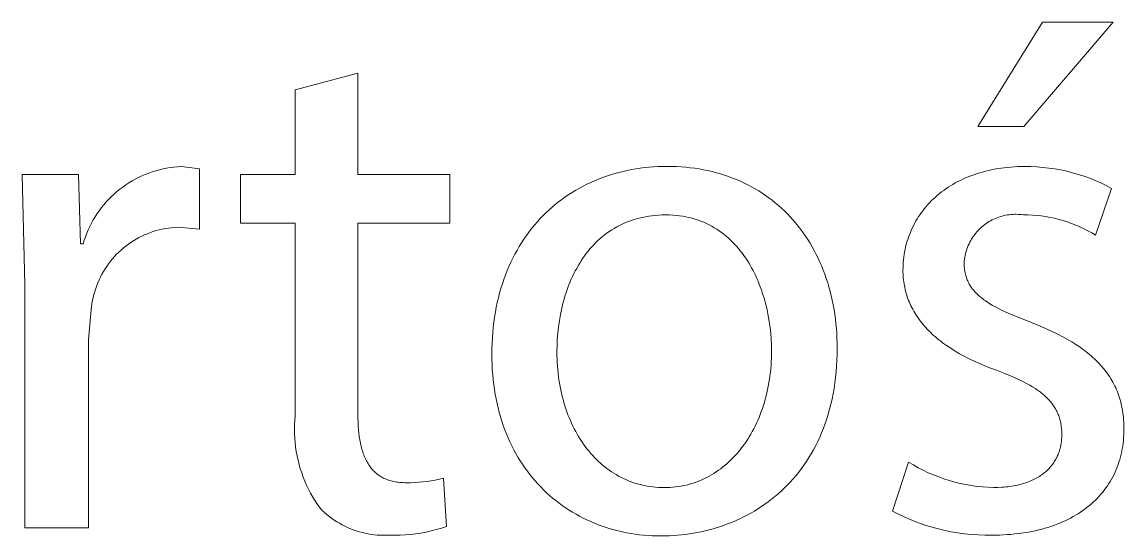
# Model space of a CAD drawing. Header units: millimetres. Extents: x -665 to 1920, y -373 to 1434.
# Drawn here: x 1254.3 to 1293.37, y -329.91 to -311.68 of the extents above; entities that cross this region are included whole.
import ezdxf

# ---------------------------------------------------------------- set-up
doc = ezdxf.new("R2010")
doc.units = ezdxf.units.MM
doc.header["$MEASUREMENT"] = 0
doc.layers.add('Domyślny', color=7, linetype='Continuous', true_color=0x000000)

msp = doc.modelspace()

# ---------------------------------------------------------------- linework, layer by layer
at = {"layer": 'Domyślny', "color": 18, "lineweight": 15, "true_color": 0x000000}
for p, q in [((1288.189, -315.387), (1290.479, -311.684)), ((1292.985, -311.684), (1289.825, -315.387)), ((1290.479, -311.684), (1292.985, -311.684)), ((1263.99, -314.086), (1266.211, -313.492)), ((1266.211, -313.492), (1266.211, -317.092)), ((1263.99, -317.092), (1263.99, -314.086)), ((1289.825, -315.387), (1288.189, -315.387)), ((1259.429, -316.865), (1259.558, -316.844)), ((1259.558, -316.844), (1259.689, -316.827)), ((1259.689, -316.827), (1259.819, -316.815)), ((1259.819, -316.815), (1259.951, -316.807)), ((1259.951, -316.807), (1260.596, -316.885)), ((1276.222, -316.867), (1276.378, -316.847)), ((1276.378, -316.847), (1276.535, -316.831)), ((1276.535, -316.831), (1276.694, -316.818)), ((1276.694, -316.818), (1276.853, -316.809)), ((1276.853, -316.809), (1277.014, -316.804)), ((1277.014, -316.804), (1277.176, -316.802)), ((1277.176, -316.802), (1277.343, -316.804)), ((1277.343, -316.804), (1277.51, -316.81)), ((1277.51, -316.81), (1277.674, -316.819)), ((1277.674, -316.819), (1277.836, -316.833)), ((1277.836, -316.833), (1277.997, -316.85)), ((1277.997, -316.85), (1278.156, -316.87)), ((1289.014, -316.865), (1289.13, -316.85)), ((1289.13, -316.85), (1289.247, -316.837)), ((1289.247, -316.837), (1289.367, -316.827)), ((1289.367, -316.827), (1289.487, -316.818)), ((1289.487, -316.818), (1289.61, -316.812)), ((1289.61, -316.812), (1289.734, -316.809)), ((1289.734, -316.809), (1289.859, -316.807)), ((1289.859, -316.807), (1290.073, -316.81)), ((1290.073, -316.81), (1290.286, -316.82)), ((1290.286, -316.82), (1290.499, -316.837)), ((1290.499, -316.837), (1290.711, -316.861)), ((1290.711, -316.861), (1290.923, -316.892)), ((1254.405, -321.001), (1254.302, -317.092)), ((1254.302, -317.092), (1256.3, -317.092)), ((1256.3, -317.092), (1256.377, -319.546)), ((1258.317, -317.254), (1258.434, -317.194)), ((1258.434, -317.194), (1258.553, -317.138)), ((1258.553, -317.138), (1258.673, -317.086)), ((1258.673, -317.086), (1258.796, -317.039)), ((1258.796, -317.039), (1258.92, -316.995)), ((1258.92, -316.995), (1259.045, -316.956)), ((1259.045, -316.956), (1259.172, -316.921)), ((1259.172, -316.921), (1259.3, -316.891)), ((1259.3, -316.891), (1259.429, -316.865)), ((1260.596, -316.885), (1260.596, -319.029)), ((1262.052, -318.822), (1262.052, -317.092)), ((1262.052, -317.092), (1263.99, -317.092)), ((1266.211, -317.092), (1269.475, -317.092)), ((1269.475, -317.092), (1269.475, -318.822)), ((1274.605, -317.31), (1274.744, -317.253)), ((1274.744, -317.253), (1274.884, -317.199)), ((1274.884, -317.199), (1275.027, -317.148)), ((1275.027, -317.148), (1275.171, -317.101)), ((1275.171, -317.101), (1275.316, -317.057)), ((1275.316, -317.057), (1275.464, -317.017)), ((1275.464, -317.017), (1275.612, -316.98)), ((1275.612, -316.98), (1275.763, -316.946)), ((1275.763, -316.946), (1275.915, -316.916)), ((1275.915, -316.916), (1276.068, -316.89)), ((1276.068, -316.89), (1276.222, -316.867)), ((1278.156, -316.87), (1278.313, -316.894)), ((1278.313, -316.894), (1278.468, -316.922)), ((1278.468, -316.922), (1278.621, -316.954)), ((1278.621, -316.954), (1278.772, -316.989)), ((1278.772, -316.989), (1278.921, -317.027)), ((1278.921, -317.027), (1279.068, -317.069)), ((1279.068, -317.069), (1279.213, -317.115)), ((1279.213, -317.115), (1279.356, -317.163)), ((1279.356, -317.163), (1279.497, -317.216)), ((1279.497, -317.216), (1279.636, -317.271)), ((1287.662, -317.254), (1287.756, -317.213)), ((1287.756, -317.213), (1287.851, -317.173)), ((1287.851, -317.173), (1287.948, -317.135)), ((1287.948, -317.135), (1288.047, -317.099)), ((1288.047, -317.099), (1288.147, -317.064)), ((1288.147, -317.064), (1288.25, -317.032)), ((1288.25, -317.032), (1288.354, -317.002)), ((1288.354, -317.002), (1288.459, -316.974)), ((1288.459, -316.974), (1288.567, -316.948)), ((1288.567, -316.948), (1288.676, -316.924)), ((1288.676, -316.924), (1288.787, -316.902)), ((1288.787, -316.902), (1288.9, -316.883)), ((1288.9, -316.883), (1289.014, -316.865)), ((1290.923, -316.892), (1291.133, -316.93)), ((1291.133, -316.93), (1291.342, -316.975)), ((1291.342, -316.975), (1291.549, -317.027)), ((1291.549, -317.027), (1291.754, -317.086)), ((1291.754, -317.086), (1291.957, -317.152)), ((1291.957, -317.152), (1292.158, -317.225)), ((1292.158, -317.225), (1292.356, -317.305)), ((1257.666, -317.697), (1257.768, -317.614)), ((1257.768, -317.614), (1257.873, -317.534)), ((1257.873, -317.534), (1257.98, -317.459)), ((1257.98, -317.459), (1258.09, -317.387)), ((1258.09, -317.387), (1258.202, -317.319)), ((1258.202, -317.319), (1258.317, -317.254)), ((1273.939, -317.646), (1274.069, -317.572)), ((1274.069, -317.572), (1274.2, -317.502)), ((1274.2, -317.502), (1274.333, -317.434)), ((1274.333, -317.434), (1274.468, -317.371)), ((1274.468, -317.371), (1274.605, -317.31)), ((1279.636, -317.271), (1279.772, -317.33)), ((1279.772, -317.33), (1279.907, -317.392)), ((1279.907, -317.392), (1280.039, -317.458)), ((1280.039, -317.458), (1280.168, -317.526)), ((1280.168, -317.526), (1280.296, -317.598)), ((1280.296, -317.598), (1280.421, -317.673)), ((1286.982, -317.652), (1287.06, -317.596)), ((1287.06, -317.596), (1287.141, -317.542)), ((1287.141, -317.542), (1287.223, -317.49)), ((1287.223, -317.49), (1287.307, -317.44)), ((1287.307, -317.44), (1287.393, -317.391)), ((1287.393, -317.391), (1287.481, -317.343)), ((1287.481, -317.343), (1287.571, -317.298)), ((1287.571, -317.298), (1287.662, -317.254)), ((1292.356, -317.305), (1292.552, -317.391)), ((1292.933, -317.582), (1292.365, -319.244)), ((1292.552, -317.391), (1292.744, -317.483)), ((1292.744, -317.483), (1292.933, -317.582)), ((1257.29, -318.063), (1257.379, -317.967)), ((1257.379, -317.967), (1257.472, -317.873)), ((1257.472, -317.873), (1257.568, -317.783)), ((1257.568, -317.783), (1257.666, -317.697)), ((1273.325, -318.063), (1273.444, -317.973)), ((1273.444, -317.973), (1273.564, -317.886)), ((1273.564, -317.886), (1273.687, -317.803)), ((1273.687, -317.803), (1273.812, -317.723)), ((1273.812, -317.723), (1273.939, -317.646)), ((1280.421, -317.673), (1280.544, -317.751)), ((1280.544, -317.751), (1280.664, -317.833)), ((1280.664, -317.833), (1280.782, -317.917)), ((1280.782, -317.917), (1280.898, -318.004)), ((1280.898, -318.004), (1281.011, -318.095)), ((1286.487, -318.084), (1286.552, -318.018)), ((1286.552, -318.018), (1286.618, -317.954)), ((1286.618, -317.954), (1286.687, -317.89)), ((1286.687, -317.89), (1286.758, -317.828)), ((1286.758, -317.828), (1286.831, -317.768)), ((1286.831, -317.768), (1286.905, -317.709)), ((1286.905, -317.709), (1286.982, -317.652)), ((1256.968, -318.478), (1257.043, -318.37)), ((1257.043, -318.37), (1257.122, -318.265)), ((1257.122, -318.265), (1257.204, -318.162)), ((1257.204, -318.162), (1257.29, -318.063)), ((1272.875, -318.453), (1272.984, -318.351)), ((1272.984, -318.351), (1273.096, -318.252)), ((1273.096, -318.252), (1273.209, -318.156)), ((1273.209, -318.156), (1273.325, -318.063)), ((1281.011, -318.095), (1281.122, -318.188)), ((1281.122, -318.188), (1281.23, -318.284)), ((1281.23, -318.284), (1281.336, -318.383)), ((1281.336, -318.383), (1281.439, -318.485)), ((1286.194, -318.435), (1286.248, -318.363)), ((1286.248, -318.363), (1286.305, -318.291)), ((1286.305, -318.291), (1286.364, -318.221)), ((1286.364, -318.221), (1286.424, -318.152)), ((1286.424, -318.152), (1286.487, -318.084)), ((1256.766, -318.816), (1256.829, -318.701)), ((1256.829, -318.701), (1256.896, -318.588)), ((1256.896, -318.588), (1256.968, -318.478)), ((1272.465, -318.894), (1272.564, -318.779)), ((1272.564, -318.779), (1272.665, -318.667)), ((1272.665, -318.667), (1272.769, -318.559)), ((1272.769, -318.559), (1272.875, -318.453)), ((1275.671, -318.81), (1275.575, -318.853)), ((1275.77, -318.769), (1275.671, -318.81)), ((1275.871, -318.731), (1275.77, -318.769)), ((1275.974, -318.696), (1275.871, -318.731)), ((1276.079, -318.664), (1275.974, -318.696)), ((1276.187, -318.636), (1276.079, -318.664)), ((1276.296, -318.61), (1276.187, -318.636)), ((1276.408, -318.588), (1276.296, -318.61)), ((1276.522, -318.569), (1276.408, -318.588)), ((1276.638, -318.553), (1276.522, -318.569)), ((1276.756, -318.54), (1276.638, -318.553)), ((1276.876, -318.532), (1276.756, -318.54)), ((1276.999, -318.526), (1276.876, -318.532)), ((1277.124, -318.524), (1276.999, -318.526)), ((1277.249, -318.526), (1277.124, -318.524)), ((1277.372, -318.532), (1277.249, -318.526)), ((1277.492, -318.542), (1277.372, -318.532)), ((1277.61, -318.555), (1277.492, -318.542)), ((1277.726, -318.572), (1277.61, -318.555)), ((1277.839, -318.593), (1277.726, -318.572)), ((1277.95, -318.617), (1277.839, -318.593)), ((1278.059, -318.644), (1277.95, -318.617)), ((1278.165, -318.675), (1278.059, -318.644)), ((1278.27, -318.709), (1278.165, -318.675)), ((1278.372, -318.746), (1278.27, -318.709)), ((1278.471, -318.786), (1278.372, -318.746)), ((1278.569, -318.83), (1278.471, -318.786)), ((1281.439, -318.485), (1281.539, -318.59)), ((1281.539, -318.59), (1281.637, -318.698)), ((1281.637, -318.698), (1281.732, -318.808)), ((1281.732, -318.808), (1281.824, -318.921)), ((1285.952, -318.817), (1285.996, -318.739)), ((1285.996, -318.739), (1286.043, -318.661)), ((1286.043, -318.661), (1286.091, -318.585)), ((1286.091, -318.585), (1286.141, -318.509)), ((1286.141, -318.509), (1286.194, -318.435)), ((1288.538, -318.796), (1288.485, -318.831)), ((1288.591, -318.762), (1288.538, -318.796)), ((1288.646, -318.731), (1288.591, -318.762)), ((1288.702, -318.701), (1288.646, -318.731)), ((1288.759, -318.673), (1288.702, -318.701)), ((1288.816, -318.647), (1288.759, -318.673)), ((1288.875, -318.624), (1288.816, -318.647)), ((1288.934, -318.602), (1288.875, -318.624)), ((1288.995, -318.582), (1288.934, -318.602)), ((1289.055, -318.565), (1288.995, -318.582)), ((1289.117, -318.549), (1289.055, -318.565)), ((1289.178, -318.536), (1289.117, -318.549)), ((1289.241, -318.524), (1289.178, -318.536)), ((1289.303, -318.515), (1289.241, -318.524)), ((1289.366, -318.508), (1289.303, -318.515)), ((1289.429, -318.504), (1289.366, -318.508)), ((1289.492, -318.501), (1289.429, -318.504)), ((1289.556, -318.501), (1289.492, -318.501)), ((1289.619, -318.503), (1289.556, -318.501)), ((1289.682, -318.506), (1289.619, -318.503)), ((1289.745, -318.513), (1289.682, -318.506)), ((1289.808, -318.521), (1289.745, -318.513)), ((1289.966, -318.523), (1289.808, -318.521)), ((1290.124, -318.53), (1289.966, -318.523)), ((1290.282, -318.542), (1290.124, -318.53)), ((1290.44, -318.559), (1290.282, -318.542)), ((1290.596, -318.582), (1290.44, -318.559)), ((1290.752, -318.61), (1290.596, -318.582)), ((1290.907, -318.643), (1290.752, -318.61)), ((1291.061, -318.681), (1290.907, -318.643)), ((1291.213, -318.724), (1291.061, -318.681)), ((1291.364, -318.772), (1291.213, -318.724)), ((1291.514, -318.825), (1291.364, -318.772)), ((1256.553, -319.296), (1256.6, -319.173)), ((1256.6, -319.173), (1256.651, -319.052)), ((1256.651, -319.052), (1256.706, -318.933)), ((1256.706, -318.933), (1256.766, -318.816)), ((1258.748, -319.19), (1258.646, -319.233)), ((1258.851, -319.15), (1258.748, -319.19)), ((1258.955, -319.114), (1258.851, -319.15)), ((1259.061, -319.082), (1258.955, -319.114)), ((1259.167, -319.053), (1259.061, -319.082)), ((1259.275, -319.028), (1259.167, -319.053)), ((1259.383, -319.007), (1259.275, -319.028)), ((1259.492, -318.99), (1259.383, -319.007)), ((1259.601, -318.976), (1259.492, -318.99)), ((1259.711, -318.966), (1259.601, -318.976)), ((1259.821, -318.96), (1259.711, -318.966)), ((1260.596, -319.029), (1259.821, -318.96)), ((1263.99, -318.822), (1262.052, -318.822)), ((1263.99, -325.659), (1263.99, -318.822)), ((1269.475, -318.822), (1266.211, -318.822)), ((1266.211, -318.822), (1266.211, -325.582)), ((1272.185, -319.255), (1272.276, -319.132)), ((1272.276, -319.132), (1272.369, -319.011)), ((1272.369, -319.011), (1272.465, -318.894)), ((1275.039, -319.172), (1274.957, -319.234)), ((1275.123, -319.113), (1275.039, -319.172)), ((1275.209, -319.055), (1275.123, -319.113)), ((1275.297, -319.001), (1275.209, -319.055)), ((1275.388, -318.949), (1275.297, -319.001)), ((1275.48, -318.9), (1275.388, -318.949)), ((1275.575, -318.853), (1275.48, -318.9)), ((1278.664, -318.876), (1278.569, -318.83)), ((1278.757, -318.925), (1278.664, -318.876)), ((1278.848, -318.977), (1278.757, -318.925)), ((1278.936, -319.032), (1278.848, -318.977)), ((1279.023, -319.09), (1278.936, -319.032)), ((1279.107, -319.15), (1279.023, -319.09)), ((1279.189, -319.212), (1279.107, -319.15)), ((1281.824, -318.921), (1281.914, -319.037)), ((1281.914, -319.037), (1282.001, -319.156)), ((1282.001, -319.156), (1282.085, -319.277)), ((1285.764, -319.226), (1285.798, -319.143)), ((1285.798, -319.143), (1285.833, -319.06)), ((1285.833, -319.06), (1285.871, -318.978)), ((1285.871, -318.978), (1285.91, -318.897)), ((1285.91, -318.897), (1285.952, -318.817)), ((1288.116, -319.174), (1288.076, -319.224)), ((1288.156, -319.126), (1288.116, -319.174)), ((1288.199, -319.079), (1288.156, -319.126)), ((1288.243, -319.034), (1288.199, -319.079)), ((1288.289, -318.99), (1288.243, -319.034)), ((1288.336, -318.948), (1288.289, -318.99)), ((1288.384, -318.907), (1288.336, -318.948)), ((1288.434, -318.868), (1288.384, -318.907)), ((1288.485, -318.831), (1288.434, -318.868)), ((1291.661, -318.883), (1291.514, -318.825)), ((1291.806, -318.946), (1291.661, -318.883)), ((1291.95, -319.014), (1291.806, -318.946)), ((1292.091, -319.086), (1291.95, -319.014)), ((1292.229, -319.163), (1292.091, -319.086)), ((1292.365, -319.244), (1292.229, -319.163)), ((1256.377, -319.546), (1256.472, -319.546)), ((1256.472, -319.546), (1256.51, -319.42)), ((1256.51, -319.42), (1256.553, -319.296)), ((1258.073, -319.561), (1257.985, -319.627)), ((1258.164, -319.498), (1258.073, -319.561)), ((1258.256, -319.439), (1258.164, -319.498)), ((1258.351, -319.382), (1258.256, -319.439)), ((1258.448, -319.329), (1258.351, -319.382)), ((1258.546, -319.279), (1258.448, -319.329)), ((1258.646, -319.233), (1258.546, -319.279)), ((1271.931, -319.644), (1272.013, -319.512)), ((1272.013, -319.512), (1272.098, -319.382)), ((1272.098, -319.382), (1272.185, -319.255)), ((1274.577, -319.579), (1274.507, -319.655)), ((1274.649, -319.506), (1274.577, -319.579)), ((1274.723, -319.434), (1274.649, -319.506)), ((1274.799, -319.365), (1274.723, -319.434)), ((1274.877, -319.299), (1274.799, -319.365)), ((1274.957, -319.234), (1274.877, -319.299)), ((1279.269, -319.277), (1279.189, -319.212)), ((1279.347, -319.345), (1279.269, -319.277)), ((1279.423, -319.414), (1279.347, -319.345)), ((1279.496, -319.486), (1279.423, -319.414)), ((1279.568, -319.56), (1279.496, -319.486)), ((1279.637, -319.636), (1279.568, -319.56)), ((1282.085, -319.277), (1282.166, -319.401)), ((1282.166, -319.401), (1282.245, -319.527)), ((1282.245, -319.527), (1282.321, -319.656)), ((1285.632, -319.659), (1285.654, -319.571)), ((1285.654, -319.571), (1285.678, -319.483)), ((1285.678, -319.483), (1285.705, -319.397)), ((1285.705, -319.397), (1285.733, -319.311)), ((1285.733, -319.311), (1285.764, -319.226)), ((1287.88, -319.548), (1287.854, -319.605)), ((1287.908, -319.491), (1287.88, -319.548)), ((1287.938, -319.435), (1287.908, -319.491)), ((1287.97, -319.381), (1287.938, -319.435)), ((1288.003, -319.327), (1287.97, -319.381)), ((1288.039, -319.275), (1288.003, -319.327)), ((1288.076, -319.224), (1288.039, -319.275)), ((1257.656, -319.921), (1257.58, -320.001)), ((1257.734, -319.843), (1257.656, -319.921)), ((1257.815, -319.768), (1257.734, -319.843)), ((1257.899, -319.696), (1257.815, -319.768)), ((1257.985, -319.627), (1257.899, -319.696)), ((1271.703, -320.059), (1271.776, -319.918)), ((1271.776, -319.918), (1271.852, -319.78)), ((1271.852, -319.78), (1271.931, -319.644)), ((1274.248, -319.976), (1274.188, -320.061)), ((1274.309, -319.893), (1274.248, -319.976)), ((1274.373, -319.812), (1274.309, -319.893)), ((1274.439, -319.732), (1274.373, -319.812)), ((1274.507, -319.655), (1274.439, -319.732)), ((1279.705, -319.714), (1279.637, -319.636)), ((1279.77, -319.795), (1279.705, -319.714)), ((1279.834, -319.876), (1279.77, -319.795)), ((1279.895, -319.96), (1279.834, -319.876)), ((1279.954, -320.045), (1279.895, -319.96)), ((1282.321, -319.656), (1282.393, -319.788)), ((1282.393, -319.788), (1282.463, -319.922)), ((1282.463, -319.922), (1282.53, -320.058)), ((1285.566, -320.019), (1285.579, -319.928)), ((1285.579, -319.928), (1285.594, -319.837)), ((1285.594, -319.837), (1285.612, -319.748)), ((1285.612, -319.748), (1285.632, -319.659)), ((1287.74, -319.967), (1287.728, -320.029)), ((1287.754, -319.905), (1287.74, -319.967)), ((1287.769, -319.844), (1287.754, -319.905)), ((1287.787, -319.783), (1287.769, -319.844)), ((1287.807, -319.723), (1287.787, -319.783)), ((1287.829, -319.664), (1287.807, -319.723)), ((1287.854, -319.605), (1287.829, -319.664)), ((1257.306, -320.347), (1257.245, -320.439)), ((1257.37, -320.257), (1257.306, -320.347)), ((1257.437, -320.169), (1257.37, -320.257)), ((1257.507, -320.084), (1257.437, -320.169)), ((1257.58, -320.001), (1257.507, -320.084)), ((1271.503, -320.5), (1271.567, -320.35)), ((1271.567, -320.35), (1271.634, -320.203)), ((1271.634, -320.203), (1271.703, -320.059)), ((1274.02, -320.327), (1273.968, -320.419)), ((1274.074, -320.237), (1274.02, -320.327)), ((1274.13, -320.148), (1274.074, -320.237)), ((1274.188, -320.061), (1274.13, -320.148)), ((1280.012, -320.132), (1279.954, -320.045)), ((1280.067, -320.221), (1280.012, -320.132)), ((1280.121, -320.311), (1280.067, -320.221)), ((1280.172, -320.402), (1280.121, -320.311)), ((1282.53, -320.058), (1282.594, -320.197)), ((1282.594, -320.197), (1282.655, -320.338)), ((1282.655, -320.338), (1282.713, -320.482)), ((1285.538, -320.39), (1285.541, -320.296)), ((1285.541, -320.296), (1285.547, -320.203)), ((1285.547, -320.203), (1285.556, -320.111)), ((1285.556, -320.111), (1285.566, -320.019)), ((1287.712, -320.154), (1287.707, -320.217)), ((1287.707, -320.217), (1287.707, -320.266)), ((1287.707, -320.266), (1287.709, -320.313)), ((1287.709, -320.313), (1287.712, -320.36)), ((1287.719, -320.091), (1287.712, -320.154)), ((1287.712, -320.36), (1287.715, -320.406)), ((1287.728, -320.029), (1287.719, -320.091)), ((1257.082, -320.726), (1257.034, -320.826)), ((1257.133, -320.629), (1257.082, -320.726)), ((1257.187, -320.533), (1257.133, -320.629)), ((1257.245, -320.439), (1257.187, -320.533)), ((1271.386, -320.808), (1271.443, -320.653)), ((1271.443, -320.653), (1271.503, -320.5)), ((1273.823, -320.703), (1273.778, -320.8)), ((1273.869, -320.606), (1273.823, -320.703)), ((1273.917, -320.512), (1273.869, -320.606)), ((1273.968, -320.419), (1273.917, -320.512)), ((1280.222, -320.495), (1280.172, -320.402)), ((1280.269, -320.589), (1280.222, -320.495)), ((1280.315, -320.684), (1280.269, -320.589)), ((1280.359, -320.781), (1280.315, -320.684)), ((1282.713, -320.482), (1282.767, -320.627)), ((1282.767, -320.627), (1282.819, -320.776)), ((1285.537, -320.484), (1285.538, -320.39)), ((1285.537, -320.554), (1285.537, -320.484)), ((1285.54, -320.624), (1285.537, -320.554)), ((1285.544, -320.693), (1285.54, -320.624)), ((1285.549, -320.762), (1285.544, -320.693)), ((1285.556, -320.831), (1285.549, -320.762)), ((1287.715, -320.406), (1287.72, -320.451)), ((1287.72, -320.451), (1287.727, -320.496)), ((1287.727, -320.496), (1287.734, -320.539)), ((1287.734, -320.539), (1287.742, -320.582)), ((1287.742, -320.582), (1287.752, -320.625)), ((1287.752, -320.625), (1287.762, -320.666)), ((1287.762, -320.666), (1287.774, -320.707)), ((1287.774, -320.707), (1287.787, -320.747)), ((1287.787, -320.747), (1287.801, -320.787)), ((1254.405, -329.62), (1254.405, -321.001)), ((1256.913, -321.134), (1256.879, -321.239)), ((1256.95, -321.03), (1256.913, -321.134)), ((1256.99, -320.927), (1256.95, -321.03)), ((1257.034, -320.826), (1256.99, -320.927)), ((1271.236, -321.292), (1271.282, -321.128)), ((1271.282, -321.128), (1271.333, -320.967)), ((1271.333, -320.967), (1271.386, -320.808)), ((1273.657, -321.099), (1273.62, -321.201)), ((1273.695, -320.998), (1273.657, -321.099)), ((1273.736, -320.899), (1273.695, -320.998)), ((1273.778, -320.8), (1273.736, -320.899)), ((1280.401, -320.878), (1280.359, -320.781)), ((1280.441, -320.976), (1280.401, -320.878)), ((1280.479, -321.076), (1280.441, -320.976)), ((1280.516, -321.176), (1280.479, -321.076)), ((1282.819, -320.776), (1282.868, -320.926)), ((1282.868, -320.926), (1282.913, -321.079)), ((1282.913, -321.079), (1282.955, -321.234)), ((1285.565, -320.899), (1285.556, -320.831)), ((1285.575, -320.967), (1285.565, -320.899)), ((1285.587, -321.034), (1285.575, -320.967)), ((1285.6, -321.101), (1285.587, -321.034)), ((1285.615, -321.168), (1285.6, -321.101)), ((1287.801, -320.787), (1287.816, -320.826)), ((1287.816, -320.826), (1287.833, -320.864)), ((1287.833, -320.864), (1287.85, -320.902)), ((1287.85, -320.902), (1287.869, -320.939)), ((1287.869, -320.939), (1287.889, -320.976)), ((1287.889, -320.976), (1287.91, -321.012)), ((1287.91, -321.012), (1287.932, -321.047)), ((1287.932, -321.047), (1287.955, -321.082)), ((1287.955, -321.082), (1287.98, -321.117)), ((1287.98, -321.117), (1288.005, -321.151)), ((1288.005, -321.151), (1288.032, -321.185)), ((1256.823, -321.452), (1256.801, -321.56)), ((1256.849, -321.345), (1256.823, -321.452)), ((1256.879, -321.239), (1256.849, -321.345)), ((1271.153, -321.627), (1271.192, -321.458)), ((1271.192, -321.458), (1271.236, -321.292)), ((1273.521, -321.514), (1273.491, -321.619)), ((1273.552, -321.409), (1273.521, -321.514)), ((1273.585, -321.305), (1273.552, -321.409)), ((1273.62, -321.201), (1273.585, -321.305)), ((1280.55, -321.276), (1280.516, -321.176)), ((1280.583, -321.378), (1280.55, -321.276)), ((1280.614, -321.48), (1280.583, -321.378)), ((1280.671, -321.685), (1280.614, -321.48)), ((1282.955, -321.234), (1282.994, -321.391)), ((1282.994, -321.391), (1283.03, -321.55)), ((1283.03, -321.55), (1283.063, -321.711)), ((1285.631, -321.234), (1285.615, -321.168)), ((1285.649, -321.299), (1285.631, -321.234)), ((1285.669, -321.365), (1285.649, -321.299)), ((1285.69, -321.43), (1285.669, -321.365)), ((1285.713, -321.494), (1285.69, -321.43)), ((1285.737, -321.558), (1285.713, -321.494)), ((1288.032, -321.185), (1288.06, -321.218)), ((1288.06, -321.218), (1288.089, -321.251)), ((1288.089, -321.251), (1288.12, -321.283)), ((1288.12, -321.283), (1288.151, -321.315)), ((1288.151, -321.315), (1288.184, -321.346)), ((1288.184, -321.346), (1288.218, -321.378)), ((1288.218, -321.378), (1288.253, -321.408)), ((1288.253, -321.408), (1288.289, -321.439)), ((1288.289, -321.439), (1288.326, -321.469)), ((1288.326, -321.469), (1288.365, -321.499)), ((1288.365, -321.499), (1288.405, -321.529)), ((1288.405, -321.529), (1288.446, -321.558)), ((1256.756, -321.888), (1256.661, -322.947)), ((1256.767, -321.778), (1256.756, -321.888)), ((1256.782, -321.669), (1256.767, -321.778)), ((1256.801, -321.56), (1256.782, -321.669)), ((1271.084, -321.974), (1271.116, -321.799)), ((1271.116, -321.799), (1271.153, -321.627)), ((1273.438, -321.833), (1273.392, -322.05)), ((1273.464, -321.726), (1273.438, -321.833)), ((1273.491, -321.619), (1273.464, -321.726)), ((1280.72, -321.892), (1280.671, -321.685)), ((1280.763, -322.099), (1280.72, -321.892)), ((1283.063, -321.711), (1283.092, -321.874)), ((1283.092, -321.874), (1283.118, -322.04)), ((1285.763, -321.622), (1285.737, -321.558)), ((1285.791, -321.685), (1285.763, -321.622)), ((1285.82, -321.747), (1285.791, -321.685)), ((1285.851, -321.81), (1285.82, -321.747)), ((1285.884, -321.871), (1285.851, -321.81)), ((1285.918, -321.933), (1285.884, -321.871)), ((1285.953, -321.994), (1285.918, -321.933)), ((1288.446, -321.558), (1288.531, -321.616)), ((1288.531, -321.616), (1288.622, -321.673)), ((1288.622, -321.673), (1288.717, -321.73)), ((1288.717, -321.73), (1288.817, -321.786)), ((1288.817, -321.786), (1288.922, -321.842)), ((1288.922, -321.842), (1289.032, -321.897)), ((1289.032, -321.897), (1289.267, -322.007)), ((1271.008, -322.514), (1271.03, -322.332)), ((1271.03, -322.332), (1271.055, -322.152)), ((1271.055, -322.152), (1271.084, -321.974)), ((1273.353, -322.269), (1273.322, -322.49)), ((1273.392, -322.05), (1273.353, -322.269)), ((1280.798, -322.307), (1280.763, -322.099)), ((1280.827, -322.515), (1280.798, -322.307)), ((1283.118, -322.04), (1283.14, -322.207)), ((1283.14, -322.207), (1283.159, -322.377)), ((1285.991, -322.054), (1285.953, -321.994)), ((1286.03, -322.114), (1285.991, -322.054)), ((1286.07, -322.173), (1286.03, -322.114)), ((1286.112, -322.232), (1286.07, -322.173)), ((1286.156, -322.291), (1286.112, -322.232)), ((1286.202, -322.349), (1286.156, -322.291)), ((1289.267, -322.007), (1289.522, -322.118)), ((1289.522, -322.118), (1290.092, -322.344)), ((1270.977, -322.888), (1270.99, -322.7)), ((1270.99, -322.7), (1271.008, -322.514)), ((1273.297, -322.712), (1273.28, -322.935)), ((1273.322, -322.49), (1273.297, -322.712)), ((1280.85, -322.721), (1280.827, -322.515)), ((1280.866, -322.926), (1280.85, -322.721)), ((1283.159, -322.377), (1283.175, -322.548)), ((1283.175, -322.548), (1283.187, -322.721)), ((1283.187, -322.721), (1283.196, -322.896)), ((1286.249, -322.406), (1286.202, -322.349)), ((1286.298, -322.463), (1286.249, -322.406)), ((1286.348, -322.52), (1286.298, -322.463)), ((1286.4, -322.576), (1286.348, -322.52)), ((1286.454, -322.631), (1286.4, -322.576)), ((1286.509, -322.686), (1286.454, -322.631)), ((1286.566, -322.74), (1286.509, -322.686)), ((1290.092, -322.344), (1290.292, -322.423)), ((1290.292, -322.423), (1290.486, -322.504)), ((1290.486, -322.504), (1290.674, -322.586)), ((1290.674, -322.586), (1290.856, -322.67)), ((1290.856, -322.67), (1291.031, -322.756)), ((1256.661, -322.947), (1256.661, -329.62)), ((1270.961, -323.271), (1270.967, -323.078)), ((1270.967, -323.078), (1270.977, -322.888)), ((1273.28, -322.935), (1273.27, -323.158)), ((1280.875, -323.129), (1280.866, -322.926)), ((1283.196, -322.896), (1283.201, -323.073)), ((1283.201, -323.073), (1283.203, -323.252)), ((1286.625, -322.794), (1286.566, -322.74)), ((1286.686, -322.847), (1286.625, -322.794)), ((1286.748, -322.9), (1286.686, -322.847)), ((1286.811, -322.953), (1286.748, -322.9)), ((1286.877, -323.004), (1286.811, -322.953)), ((1286.944, -323.055), (1286.877, -323.004)), ((1287.083, -323.156), (1286.944, -323.055)), ((1291.031, -322.756), (1291.2, -322.844)), ((1291.2, -322.844), (1291.363, -322.934)), ((1291.363, -322.934), (1291.52, -323.026)), ((1291.52, -323.026), (1291.67, -323.12)), ((1270.959, -323.467), (1270.961, -323.271)), ((1270.96, -323.651), (1270.959, -323.467)), ((1273.27, -323.158), (1273.266, -323.381)), ((1273.266, -323.381), (1273.267, -323.509)), ((1280.873, -323.592), (1280.877, -323.461)), ((1280.878, -323.329), (1280.875, -323.129)), ((1280.877, -323.461), (1280.878, -323.329)), ((1283.201, -323.467), (1283.194, -323.678)), ((1283.203, -323.252), (1283.201, -323.467)), ((1287.229, -323.254), (1287.083, -323.156)), ((1287.382, -323.35), (1287.229, -323.254)), ((1287.542, -323.444), (1287.382, -323.35)), ((1287.708, -323.535), (1287.542, -323.444)), ((1291.67, -323.12), (1291.814, -323.216)), ((1291.814, -323.216), (1291.952, -323.315)), ((1291.952, -323.315), (1292.018, -323.366)), ((1292.018, -323.366), (1292.083, -323.417)), ((1292.083, -323.417), (1292.147, -323.469)), ((1292.147, -323.469), (1292.208, -323.521)), ((1270.966, -323.833), (1270.96, -323.651)), ((1270.976, -324.013), (1270.966, -323.833)), ((1273.267, -323.509), (1273.271, -323.636)), ((1273.271, -323.636), (1273.277, -323.761)), ((1273.277, -323.761), (1273.285, -323.886)), ((1273.285, -323.886), (1273.295, -324.01)), ((1280.849, -323.976), (1280.859, -323.849)), ((1280.859, -323.849), (1280.868, -323.721)), ((1280.868, -323.721), (1280.873, -323.592)), ((1283.182, -323.886), (1283.166, -324.09)), ((1283.194, -323.678), (1283.182, -323.886)), ((1287.881, -323.624), (1287.708, -323.535)), ((1288.062, -323.711), (1287.881, -323.624)), ((1288.249, -323.795), (1288.062, -323.711)), ((1288.443, -323.877), (1288.249, -323.795)), ((1288.644, -323.955), (1288.443, -323.877)), ((1292.208, -323.521), (1292.269, -323.574)), ((1292.269, -323.574), (1292.327, -323.628)), ((1292.327, -323.628), (1292.384, -323.682)), ((1292.384, -323.682), (1292.44, -323.737)), ((1292.44, -323.737), (1292.494, -323.793)), ((1292.494, -323.793), (1292.546, -323.85)), ((1292.546, -323.85), (1292.596, -323.907)), ((1270.989, -324.191), (1270.976, -324.013)), ((1271.006, -324.366), (1270.989, -324.191)), ((1273.295, -324.01), (1273.307, -324.132)), ((1273.307, -324.132), (1273.322, -324.254)), ((1273.322, -324.254), (1273.338, -324.374)), ((1280.804, -324.349), (1280.821, -324.226)), ((1280.821, -324.226), (1280.836, -324.102)), ((1280.836, -324.102), (1280.849, -323.976)), ((1283.166, -324.09), (1283.146, -324.29)), ((1288.852, -324.032), (1288.644, -323.955)), ((1289.154, -324.148), (1288.852, -324.032)), ((1289.433, -324.264), (1289.154, -324.148)), ((1289.564, -324.323), (1289.433, -324.264)), ((1292.596, -323.907), (1292.646, -323.966)), ((1292.646, -323.966), (1292.693, -324.024)), ((1292.693, -324.024), (1292.739, -324.084)), ((1292.739, -324.084), (1292.783, -324.145)), ((1292.783, -324.145), (1292.826, -324.206)), ((1292.826, -324.206), (1292.867, -324.268)), ((1292.867, -324.268), (1292.907, -324.331)), ((1271.026, -324.539), (1271.006, -324.366)), ((1271.05, -324.71), (1271.026, -324.539)), ((1273.338, -324.374), (1273.357, -324.493)), ((1273.357, -324.493), (1273.378, -324.61)), ((1273.378, -324.61), (1273.401, -324.727)), ((1280.739, -324.71), (1280.763, -324.591)), ((1280.763, -324.591), (1280.784, -324.471)), ((1280.784, -324.471), (1280.804, -324.349)), ((1283.121, -324.486), (1283.092, -324.679)), ((1283.146, -324.29), (1283.121, -324.486)), ((1289.689, -324.381), (1289.564, -324.323)), ((1289.808, -324.44), (1289.689, -324.381)), ((1289.922, -324.5), (1289.808, -324.44)), ((1290.03, -324.56), (1289.922, -324.5)), ((1290.133, -324.621), (1290.03, -324.56)), ((1290.23, -324.683), (1290.133, -324.621)), ((1292.907, -324.331), (1292.944, -324.395)), ((1292.944, -324.395), (1292.981, -324.46)), ((1292.981, -324.46), (1293.015, -324.525)), ((1293.015, -324.525), (1293.049, -324.592)), ((1293.049, -324.592), (1293.08, -324.659)), ((1293.08, -324.659), (1293.11, -324.727)), ((1271.078, -324.879), (1271.05, -324.71)), ((1271.109, -325.045), (1271.078, -324.879)), ((1271.143, -325.209), (1271.109, -325.045)), ((1273.401, -324.727), (1273.426, -324.842)), ((1273.426, -324.842), (1273.454, -324.956)), ((1273.454, -324.956), (1273.483, -325.068)), ((1280.623, -325.17), (1280.655, -325.057)), ((1280.655, -325.057), (1280.685, -324.943)), ((1280.685, -324.943), (1280.713, -324.827)), ((1280.713, -324.827), (1280.739, -324.71)), ((1283.022, -325.053), (1282.981, -325.234)), ((1283.059, -324.868), (1283.022, -325.053)), ((1283.092, -324.679), (1283.059, -324.868)), ((1290.323, -324.746), (1290.23, -324.683)), ((1290.367, -324.777), (1290.323, -324.746)), ((1290.409, -324.809), (1290.367, -324.777)), ((1290.451, -324.842), (1290.409, -324.809)), ((1290.491, -324.874), (1290.451, -324.842)), ((1290.53, -324.907), (1290.491, -324.874)), ((1290.568, -324.94), (1290.53, -324.907)), ((1290.604, -324.973), (1290.568, -324.94)), ((1290.64, -325.007), (1290.604, -324.973)), ((1290.674, -325.041), (1290.64, -325.007)), ((1290.706, -325.076), (1290.674, -325.041)), ((1293.11, -324.727), (1293.138, -324.796)), ((1293.138, -324.796), (1293.165, -324.866)), ((1293.165, -324.866), (1293.19, -324.937)), ((1293.19, -324.937), (1293.214, -325.009)), ((1293.214, -325.009), (1293.235, -325.082)), ((1271.181, -325.37), (1271.143, -325.209)), ((1271.223, -325.529), (1271.181, -325.37)), ((1273.483, -325.068), (1273.514, -325.179)), ((1273.514, -325.179), (1273.547, -325.288)), ((1273.547, -325.288), (1273.583, -325.396)), ((1273.583, -325.396), (1273.62, -325.503)), ((1280.514, -325.498), (1280.553, -325.39)), ((1280.553, -325.39), (1280.589, -325.281)), ((1280.589, -325.281), (1280.623, -325.17)), ((1282.936, -325.412), (1282.887, -325.586)), ((1282.981, -325.234), (1282.936, -325.412)), ((1290.738, -325.11), (1290.706, -325.076)), ((1290.768, -325.146), (1290.738, -325.11)), ((1290.797, -325.181), (1290.768, -325.146)), ((1290.825, -325.217), (1290.797, -325.181)), ((1290.852, -325.253), (1290.825, -325.217)), ((1290.878, -325.29), (1290.852, -325.253)), ((1290.902, -325.327), (1290.878, -325.29)), ((1290.926, -325.365), (1290.902, -325.327)), ((1290.948, -325.403), (1290.926, -325.365)), ((1290.969, -325.442), (1290.948, -325.403)), ((1290.989, -325.481), (1290.969, -325.442)), ((1293.235, -325.082), (1293.256, -325.156)), ((1293.256, -325.156), (1293.274, -325.231)), ((1293.274, -325.231), (1293.291, -325.307)), ((1293.291, -325.307), (1293.307, -325.384)), ((1293.307, -325.384), (1293.32, -325.462)), ((1263.967, -325.973), (1263.976, -325.816)), ((1263.976, -325.816), (1263.99, -325.659)), ((1266.211, -325.582), (1266.213, -325.725)), ((1266.213, -325.725), (1266.217, -325.865)), ((1271.267, -325.686), (1271.223, -325.529)), ((1271.315, -325.84), (1271.267, -325.686)), ((1271.366, -325.992), (1271.315, -325.84)), ((1273.62, -325.503), (1273.659, -325.607)), ((1273.659, -325.607), (1273.7, -325.711)), ((1273.7, -325.711), (1273.743, -325.812)), ((1273.743, -325.812), (1273.787, -325.912)), ((1280.343, -325.913), (1280.389, -325.812)), ((1280.389, -325.812), (1280.433, -325.709)), ((1280.433, -325.709), (1280.474, -325.605)), ((1280.474, -325.605), (1280.514, -325.498)), ((1282.834, -325.757), (1282.778, -325.923)), ((1282.887, -325.586), (1282.834, -325.757)), ((1291.008, -325.52), (1290.989, -325.481)), ((1291.026, -325.561), (1291.008, -325.52)), ((1291.042, -325.601), (1291.026, -325.561)), ((1291.058, -325.642), (1291.042, -325.601)), ((1291.072, -325.684), (1291.058, -325.642)), ((1291.086, -325.726), (1291.072, -325.684)), ((1291.098, -325.769), (1291.086, -325.726)), ((1291.11, -325.812), (1291.098, -325.769)), ((1291.12, -325.856), (1291.11, -325.812)), ((1293.32, -325.462), (1293.333, -325.541)), ((1293.333, -325.541), (1293.343, -325.621)), ((1293.343, -325.621), (1293.352, -325.702)), ((1293.352, -325.702), (1293.359, -325.785)), ((1293.359, -325.785), (1293.365, -325.868)), ((1263.964, -326.13), (1263.967, -325.973)), ((1263.966, -326.287), (1263.964, -326.13)), ((1266.217, -325.865), (1266.224, -326)), ((1266.224, -326), (1266.233, -326.132)), ((1266.233, -326.132), (1266.246, -326.259)), ((1271.421, -326.141), (1271.366, -325.992)), ((1271.478, -326.287), (1271.421, -326.141)), ((1273.787, -325.912), (1273.834, -326.011)), ((1273.834, -326.011), (1273.882, -326.107)), ((1273.882, -326.107), (1273.933, -326.202)), ((1273.933, -326.202), (1273.985, -326.295)), ((1280.142, -326.299), (1280.195, -326.205)), ((1280.195, -326.205), (1280.246, -326.11)), ((1280.246, -326.11), (1280.295, -326.012)), ((1280.295, -326.012), (1280.343, -325.913)), ((1282.718, -326.087), (1282.654, -326.246)), ((1282.778, -325.923), (1282.718, -326.087)), ((1291.129, -325.901), (1291.12, -325.856)), ((1291.137, -325.946), (1291.129, -325.901)), ((1291.145, -325.992), (1291.137, -325.946)), ((1291.151, -326.038), (1291.145, -325.992)), ((1291.156, -326.085), (1291.151, -326.038)), ((1291.161, -326.133), (1291.156, -326.085)), ((1291.164, -326.182), (1291.161, -326.133)), ((1291.166, -326.231), (1291.164, -326.182)), ((1291.168, -326.28), (1291.166, -326.231)), ((1293.365, -325.868), (1293.369, -325.952)), ((1293.371, -326.227), (1293.367, -326.329)), ((1293.369, -325.952), (1293.372, -326.038)), ((1293.372, -326.124), (1293.371, -326.227)), ((1293.372, -326.038), (1293.372, -326.124)), ((1263.973, -326.444), (1263.966, -326.287)), ((1263.986, -326.601), (1263.973, -326.444)), ((1264.003, -326.757), (1263.986, -326.601)), ((1266.246, -326.259), (1266.261, -326.382)), ((1266.261, -326.382), (1266.28, -326.501)), ((1266.28, -326.501), (1266.301, -326.616)), ((1266.301, -326.616), (1266.313, -326.672)), ((1271.539, -326.432), (1271.478, -326.287)), ((1271.602, -326.573), (1271.539, -326.432)), ((1271.669, -326.712), (1271.602, -326.573)), ((1273.985, -326.295), (1274.038, -326.386)), ((1274.038, -326.386), (1274.094, -326.476)), ((1274.094, -326.476), (1274.151, -326.563)), ((1274.151, -326.563), (1274.21, -326.649)), ((1279.913, -326.655), (1279.973, -326.569)), ((1279.973, -326.569), (1280.031, -326.481)), ((1280.031, -326.481), (1280.087, -326.391)), ((1280.087, -326.391), (1280.142, -326.299)), ((1282.517, -326.554), (1282.443, -326.703)), ((1282.587, -326.402), (1282.517, -326.554)), ((1282.654, -326.246), (1282.587, -326.402)), ((1291.14, -326.662), (1291.148, -326.616)), ((1291.148, -326.616), (1291.154, -326.569)), ((1291.154, -326.569), (1291.159, -326.522)), ((1291.159, -326.522), (1291.163, -326.475)), ((1291.163, -326.475), (1291.166, -326.427)), ((1291.166, -326.427), (1291.167, -326.379)), ((1291.167, -326.379), (1291.168, -326.331)), ((1291.168, -326.331), (1291.168, -326.28)), ((1293.341, -326.629), (1293.328, -326.726)), ((1293.353, -326.53), (1293.341, -326.629)), ((1293.361, -326.43), (1293.353, -326.53)), ((1293.367, -326.329), (1293.361, -326.43)), ((1264.026, -326.912), (1264.003, -326.757)), ((1264.054, -327.067), (1264.026, -326.912)), ((1266.313, -326.672), (1266.326, -326.727)), ((1266.326, -326.727), (1266.34, -326.781)), ((1266.34, -326.781), (1266.354, -326.834)), ((1266.354, -326.834), (1266.369, -326.885)), ((1266.369, -326.885), (1266.385, -326.936)), ((1266.385, -326.936), (1266.402, -326.986)), ((1266.402, -326.986), (1266.42, -327.034)), ((1271.739, -326.849), (1271.669, -326.712)), ((1271.812, -326.982), (1271.739, -326.849)), ((1271.887, -327.113), (1271.812, -326.982)), ((1274.21, -326.649), (1274.271, -326.733)), ((1274.271, -326.733), (1274.333, -326.814)), ((1274.333, -326.814), (1274.397, -326.894)), ((1274.397, -326.894), (1274.462, -326.972)), ((1274.462, -326.972), (1274.529, -327.047)), ((1279.591, -327.054), (1279.658, -326.979)), ((1279.658, -326.979), (1279.724, -326.901)), ((1279.724, -326.901), (1279.789, -326.821)), ((1279.789, -326.821), (1279.852, -326.739)), ((1279.852, -326.739), (1279.913, -326.655)), ((1282.286, -326.99), (1282.203, -327.128)), ((1282.366, -326.848), (1282.286, -326.99)), ((1282.443, -326.703), (1282.366, -326.848)), ((1291.021, -327.057), (1291.039, -327.015)), ((1291.039, -327.015), (1291.056, -326.973)), ((1291.056, -326.973), (1291.071, -326.93)), ((1291.071, -326.93), (1291.086, -326.886)), ((1291.086, -326.886), (1291.099, -326.842)), ((1291.099, -326.842), (1291.111, -326.798)), ((1291.111, -326.798), (1291.122, -326.753)), ((1291.122, -326.753), (1291.132, -326.708)), ((1291.132, -326.708), (1291.14, -326.662)), ((1293.272, -327.013), (1293.249, -327.106)), ((1293.293, -326.918), (1293.272, -327.013)), ((1293.312, -326.823), (1293.293, -326.918)), ((1293.328, -326.726), (1293.312, -326.823)), ((1264.087, -327.22), (1264.054, -327.067)), ((1264.126, -327.373), (1264.087, -327.22)), ((1264.169, -327.524), (1264.126, -327.373)), ((1266.42, -327.034), (1266.438, -327.081)), ((1266.438, -327.081), (1266.458, -327.128)), ((1266.458, -327.128), (1266.478, -327.173)), ((1266.478, -327.173), (1266.5, -327.217)), ((1266.5, -327.217), (1266.522, -327.26)), ((1266.522, -327.26), (1266.545, -327.301)), ((1266.545, -327.301), (1266.569, -327.342)), ((1266.569, -327.342), (1266.594, -327.381)), ((1266.594, -327.381), (1266.619, -327.42)), ((1271.966, -327.242), (1271.887, -327.113)), ((1272.047, -327.367), (1271.966, -327.242)), ((1272.131, -327.49), (1272.047, -327.367)), ((1274.529, -327.047), (1274.598, -327.121)), ((1274.598, -327.121), (1274.668, -327.192)), ((1274.668, -327.192), (1274.74, -327.262)), ((1274.74, -327.262), (1274.813, -327.329)), ((1274.813, -327.329), (1274.888, -327.393)), ((1274.888, -327.393), (1274.964, -327.456)), ((1279.154, -327.462), (1279.23, -327.4)), ((1279.23, -327.4), (1279.305, -327.335)), ((1279.305, -327.335), (1279.379, -327.268)), ((1279.379, -327.268), (1279.451, -327.199)), ((1279.451, -327.199), (1279.521, -327.128)), ((1279.521, -327.128), (1279.591, -327.054)), ((1282.027, -327.394), (1281.936, -327.521)), ((1282.117, -327.263), (1282.027, -327.394)), ((1282.203, -327.128), (1282.117, -327.263)), ((1285.166, -329.026), (1285.735, -327.287)), ((1285.735, -327.287), (1285.905, -327.39)), ((1285.905, -327.39), (1286.079, -327.487)), ((1290.778, -327.446), (1290.808, -327.41)), ((1290.808, -327.41), (1290.836, -327.374)), ((1290.836, -327.374), (1290.863, -327.336)), ((1290.863, -327.336), (1290.889, -327.298)), ((1290.889, -327.298), (1290.914, -327.259)), ((1290.914, -327.259), (1290.938, -327.22)), ((1290.938, -327.22), (1290.961, -327.18)), ((1290.961, -327.18), (1290.982, -327.14)), ((1290.982, -327.14), (1291.002, -327.099)), ((1291.002, -327.099), (1291.021, -327.057)), ((1293.165, -327.379), (1293.132, -327.468)), ((1293.195, -327.289), (1293.165, -327.379)), ((1293.224, -327.198), (1293.195, -327.289)), ((1293.249, -327.106), (1293.224, -327.198)), ((1264.217, -327.673), (1264.169, -327.524)), ((1264.271, -327.821), (1264.217, -327.673)), ((1266.619, -327.42), (1266.646, -327.457)), ((1266.646, -327.457), (1266.674, -327.493)), ((1266.674, -327.493), (1266.702, -327.528)), ((1266.702, -327.528), (1266.732, -327.562)), ((1266.732, -327.562), (1266.763, -327.595)), ((1266.763, -327.595), (1266.794, -327.626)), ((1266.794, -327.626), (1266.827, -327.656)), ((1266.827, -327.656), (1266.86, -327.685)), ((1266.86, -327.685), (1266.877, -327.7)), ((1266.877, -327.7), (1266.895, -327.713)), ((1266.895, -327.713), (1266.912, -327.727)), ((1266.912, -327.727), (1266.93, -327.74)), ((1266.93, -327.74), (1266.948, -327.753)), ((1266.948, -327.753), (1266.967, -327.766)), ((1266.967, -327.766), (1266.985, -327.778)), ((1266.985, -327.778), (1267.004, -327.79)), ((1267.004, -327.79), (1267.043, -327.813)), ((1272.218, -327.611), (1272.131, -327.49)), ((1272.307, -327.728), (1272.218, -327.611)), ((1272.4, -327.843), (1272.307, -327.728)), ((1274.964, -327.456), (1275.042, -327.516)), ((1275.042, -327.516), (1275.121, -327.574)), ((1275.121, -327.574), (1275.201, -327.629)), ((1275.201, -327.629), (1275.283, -327.683)), ((1275.283, -327.683), (1275.366, -327.733)), ((1275.366, -327.733), (1275.451, -327.782)), ((1275.451, -327.782), (1275.537, -327.827)), ((1278.582, -327.831), (1278.668, -327.786)), ((1278.668, -327.786), (1278.752, -327.738)), ((1278.752, -327.738), (1278.835, -327.688)), ((1278.835, -327.688), (1278.916, -327.635)), ((1278.916, -327.635), (1278.997, -327.58)), ((1278.997, -327.58), (1279.076, -327.522)), ((1279.076, -327.522), (1279.154, -327.462)), ((1281.744, -327.766), (1281.644, -327.883)), ((1281.841, -327.645), (1281.744, -327.766)), ((1281.936, -327.521), (1281.841, -327.645)), ((1286.079, -327.487), (1286.256, -327.578)), ((1286.256, -327.578), (1286.435, -327.664)), ((1286.435, -327.664), (1286.618, -327.743)), ((1286.618, -327.743), (1286.803, -327.816)), ((1290.329, -327.823), (1290.373, -327.796)), ((1290.373, -327.796), (1290.416, -327.768)), ((1290.416, -327.768), (1290.457, -327.739)), ((1290.457, -327.739), (1290.498, -327.71)), ((1290.498, -327.71), (1290.537, -327.679)), ((1290.537, -327.679), (1290.575, -327.648)), ((1290.575, -327.648), (1290.612, -327.617)), ((1290.612, -327.617), (1290.647, -327.584)), ((1290.647, -327.584), (1290.682, -327.551)), ((1290.682, -327.551), (1290.715, -327.517)), ((1290.715, -327.517), (1290.747, -327.482)), ((1290.747, -327.482), (1290.778, -327.446)), ((1293.02, -327.726), (1292.977, -327.809)), ((1293.059, -327.641), (1293.02, -327.726)), ((1293.097, -327.555), (1293.059, -327.641)), ((1293.132, -327.468), (1293.097, -327.555)), ((1264.329, -327.967), (1264.271, -327.821)), ((1264.392, -328.111), (1264.329, -327.967)), ((1264.46, -328.253), (1264.392, -328.111)), ((1267.043, -327.813), (1267.083, -327.835)), ((1267.083, -327.835), (1267.123, -327.856)), ((1267.123, -327.856), (1267.165, -327.875)), ((1267.165, -327.875), (1267.208, -327.894)), ((1267.208, -327.894), (1267.252, -327.911)), ((1267.252, -327.911), (1267.297, -327.927)), ((1267.297, -327.927), (1267.343, -327.941)), ((1267.343, -327.941), (1267.39, -327.955)), ((1267.39, -327.955), (1267.438, -327.967)), ((1267.438, -327.967), (1267.488, -327.978)), ((1267.488, -327.978), (1267.539, -327.987)), ((1267.539, -327.987), (1267.59, -327.995)), ((1267.59, -327.995), (1267.643, -328.003)), ((1267.643, -328.003), (1267.697, -328.008)), ((1267.697, -328.008), (1267.752, -328.013)), ((1267.752, -328.013), (1267.809, -328.016)), ((1267.809, -328.016), (1267.866, -328.018)), ((1267.866, -328.018), (1267.925, -328.019)), ((1267.925, -328.019), (1268.073, -328.019)), ((1268.073, -328.019), (1268.221, -328.015)), ((1268.221, -328.015), (1268.369, -328.006)), ((1268.369, -328.006), (1268.516, -327.993)), ((1268.516, -327.993), (1268.663, -327.974)), ((1268.663, -327.974), (1268.809, -327.952)), ((1268.809, -327.952), (1268.955, -327.924)), ((1268.955, -327.924), (1269.099, -327.892)), ((1269.099, -327.892), (1269.242, -327.855)), ((1269.242, -327.855), (1269.346, -329.569)), ((1272.494, -327.955), (1272.4, -327.843)), ((1272.592, -328.063), (1272.494, -327.955)), ((1272.691, -328.17), (1272.592, -328.063)), ((1272.794, -328.273), (1272.691, -328.17)), ((1275.537, -327.827), (1275.624, -327.871)), ((1275.624, -327.871), (1275.712, -327.911)), ((1275.712, -327.911), (1275.802, -327.949)), ((1275.802, -327.949), (1275.893, -327.985)), ((1275.893, -327.985), (1275.985, -328.018)), ((1275.985, -328.018), (1276.078, -328.048)), ((1276.078, -328.048), (1276.173, -328.075)), ((1276.173, -328.075), (1276.268, -328.1)), ((1276.268, -328.1), (1276.365, -328.122)), ((1276.365, -328.122), (1276.463, -328.141)), ((1276.463, -328.141), (1276.562, -328.157)), ((1276.562, -328.157), (1276.662, -328.17)), ((1276.662, -328.17), (1276.763, -328.181)), ((1276.763, -328.181), (1276.865, -328.188)), ((1276.865, -328.188), (1276.968, -328.193)), ((1277.174, -328.193), (1277.274, -328.188)), ((1277.274, -328.188), (1277.374, -328.181)), ((1277.374, -328.181), (1277.473, -328.171)), ((1277.473, -328.171), (1277.57, -328.158)), ((1277.57, -328.158), (1277.668, -328.142)), ((1277.668, -328.142), (1277.764, -328.123)), ((1277.764, -328.123), (1277.859, -328.101)), ((1277.859, -328.101), (1277.953, -328.077)), ((1277.953, -328.077), (1278.046, -328.05)), ((1278.046, -328.05), (1278.138, -328.02)), ((1278.138, -328.02), (1278.229, -327.987)), ((1278.229, -327.987), (1278.319, -327.952)), ((1278.319, -327.952), (1278.408, -327.915)), ((1278.408, -327.915), (1278.496, -327.874)), ((1278.496, -327.874), (1278.582, -327.831)), ((1281.436, -328.107), (1281.329, -328.214)), ((1281.541, -327.997), (1281.436, -328.107)), ((1281.644, -327.883), (1281.541, -327.997)), ((1286.803, -327.816), (1286.991, -327.883)), ((1286.991, -327.883), (1287.18, -327.943)), ((1287.18, -327.943), (1287.372, -327.997)), ((1287.372, -327.997), (1287.565, -328.044)), ((1287.565, -328.044), (1287.76, -328.085)), ((1287.76, -328.085), (1287.956, -328.12)), ((1287.956, -328.12), (1288.153, -328.148)), ((1288.153, -328.148), (1288.351, -328.169)), ((1288.351, -328.169), (1288.55, -328.183)), ((1288.55, -328.183), (1288.748, -328.191)), ((1288.748, -328.191), (1288.9, -328.188)), ((1288.9, -328.188), (1289.047, -328.181)), ((1289.047, -328.181), (1289.118, -328.176)), ((1289.118, -328.176), (1289.188, -328.17)), ((1289.188, -328.17), (1289.257, -328.162)), ((1289.257, -328.162), (1289.325, -328.153)), ((1289.325, -328.153), (1289.391, -328.144)), ((1289.391, -328.144), (1289.456, -328.133)), ((1289.456, -328.133), (1289.52, -328.121)), ((1289.52, -328.121), (1289.582, -328.108)), ((1289.582, -328.108), (1289.644, -328.094)), ((1289.644, -328.094), (1289.704, -328.079)), ((1289.704, -328.079), (1289.763, -328.063)), ((1289.763, -328.063), (1289.82, -328.046)), ((1289.82, -328.046), (1289.877, -328.028)), ((1289.877, -328.028), (1289.932, -328.009)), ((1289.932, -328.009), (1289.986, -327.989)), ((1289.986, -327.989), (1290.038, -327.968)), ((1290.038, -327.968), (1290.09, -327.946)), ((1290.09, -327.946), (1290.14, -327.923)), ((1290.14, -327.923), (1290.189, -327.899)), ((1290.189, -327.899), (1290.237, -327.875)), ((1290.237, -327.875), (1290.283, -327.849)), ((1290.283, -327.849), (1290.329, -327.823)), ((1292.786, -328.129), (1292.732, -328.206)), ((1292.837, -328.051), (1292.786, -328.129)), ((1292.886, -327.972), (1292.837, -328.051)), ((1292.933, -327.891), (1292.886, -327.972)), ((1292.977, -327.809), (1292.933, -327.891)), ((1264.533, -328.392), (1264.46, -328.253)), ((1264.61, -328.529), (1264.533, -328.392)), ((1264.691, -328.663), (1264.61, -328.529)), ((1272.899, -328.373), (1272.794, -328.273)), ((1273.006, -328.47), (1272.899, -328.373)), ((1273.115, -328.565), (1273.006, -328.47)), ((1273.227, -328.656), (1273.115, -328.565)), ((1276.968, -328.193), (1277.072, -328.194)), ((1277.072, -328.194), (1277.174, -328.193)), ((1280.994, -328.514), (1280.878, -328.607)), ((1281.108, -328.417), (1280.994, -328.514)), ((1281.219, -328.317), (1281.108, -328.417)), ((1281.329, -328.214), (1281.219, -328.317)), ((1292.429, -328.567), (1292.362, -328.634)), ((1292.494, -328.498), (1292.429, -328.567)), ((1292.557, -328.427), (1292.494, -328.498)), ((1292.618, -328.355), (1292.557, -328.427)), ((1292.676, -328.281), (1292.618, -328.355)), ((1292.732, -328.206), (1292.676, -328.281)), ((1264.778, -328.794), (1264.691, -328.663)), ((1264.868, -328.923), (1264.778, -328.794)), ((1264.945, -329), (1264.868, -328.923)), ((1273.341, -328.744), (1273.227, -328.656)), ((1273.458, -328.83), (1273.341, -328.744)), ((1273.576, -328.912), (1273.458, -328.83)), ((1273.697, -328.991), (1273.576, -328.912)), ((1280.395, -328.947), (1280.27, -329.023)), ((1280.518, -328.867), (1280.395, -328.947)), ((1280.64, -328.783), (1280.518, -328.867)), ((1280.76, -328.697), (1280.64, -328.783)), ((1280.878, -328.607), (1280.76, -328.697)), ((1291.993, -328.949), (1291.913, -329.007)), ((1292.072, -328.889), (1291.993, -328.949)), ((1292.148, -328.828), (1292.072, -328.889)), ((1292.221, -328.765), (1292.148, -328.828)), ((1292.293, -328.701), (1292.221, -328.765)), ((1292.362, -328.634), (1292.293, -328.701)), ((1265.025, -329.074), (1264.945, -329)), ((1265.107, -329.146), (1265.025, -329.074)), ((1265.192, -329.214), (1265.107, -329.146)), ((1265.279, -329.28), (1265.192, -329.214)), ((1265.368, -329.343), (1265.279, -329.28)), ((1265.46, -329.402), (1265.368, -329.343)), ((1273.82, -329.067), (1273.697, -328.991)), ((1273.945, -329.14), (1273.82, -329.067)), ((1274.072, -329.21), (1273.945, -329.14)), ((1274.2, -329.277), (1274.072, -329.21)), ((1274.331, -329.34), (1274.2, -329.277)), ((1274.464, -329.4), (1274.331, -329.34)), ((1279.622, -329.358), (1279.488, -329.415)), ((1279.754, -329.297), (1279.622, -329.358)), ((1279.885, -329.234), (1279.754, -329.297)), ((1280.015, -329.167), (1279.885, -329.234)), ((1280.143, -329.097), (1280.015, -329.167)), ((1280.27, -329.023), (1280.143, -329.097)), ((1285.383, -329.138), (1285.166, -329.026)), ((1285.604, -329.242), (1285.383, -329.138)), ((1285.828, -329.339), (1285.604, -329.242)), ((1286.056, -329.429), (1285.828, -329.339)), ((1291.387, -329.32), (1291.291, -329.366)), ((1291.48, -329.272), (1291.387, -329.32)), ((1291.571, -329.222), (1291.48, -329.272)), ((1291.659, -329.171), (1291.571, -329.222)), ((1291.746, -329.118), (1291.659, -329.171)), ((1291.831, -329.064), (1291.746, -329.118)), ((1291.913, -329.007), (1291.831, -329.064)), ((1256.661, -329.62), (1254.405, -329.62)), ((1265.553, -329.458), (1265.46, -329.402)), ((1265.648, -329.511), (1265.553, -329.458)), ((1265.745, -329.561), (1265.648, -329.511)), ((1265.844, -329.608), (1265.745, -329.561)), ((1265.944, -329.65), (1265.844, -329.608)), ((1266.046, -329.69), (1265.944, -329.65)), ((1266.149, -329.726), (1266.046, -329.69)), ((1266.253, -329.758), (1266.149, -329.726)), ((1268.81, -329.729), (1268.628, -329.77)), ((1268.99, -329.681), (1268.81, -329.729)), ((1269.169, -329.628), (1268.99, -329.681)), ((1269.346, -329.569), (1269.169, -329.628)), ((1274.599, -329.457), (1274.464, -329.4)), ((1274.735, -329.511), (1274.599, -329.457)), ((1274.873, -329.561), (1274.735, -329.511)), ((1275.013, -329.608), (1274.873, -329.561)), ((1275.154, -329.652), (1275.013, -329.608)), ((1275.298, -329.693), (1275.154, -329.652)), ((1275.442, -329.73), (1275.298, -329.693)), ((1275.589, -329.763), (1275.442, -329.73)), ((1278.527, -329.726), (1278.387, -329.757)), ((1278.667, -329.691), (1278.527, -329.726)), ((1278.806, -329.652), (1278.667, -329.691)), ((1278.944, -329.611), (1278.806, -329.652)), ((1279.081, -329.567), (1278.944, -329.611)), ((1279.218, -329.519), (1279.081, -329.567)), ((1279.354, -329.469), (1279.218, -329.519)), ((1279.488, -329.415), (1279.354, -329.469)), ((1286.286, -329.51), (1286.056, -329.429)), ((1286.519, -329.583), (1286.286, -329.51)), ((1286.754, -329.649), (1286.519, -329.583)), ((1286.991, -329.706), (1286.754, -329.649)), ((1287.231, -329.756), (1286.991, -329.706)), ((1290.109, -329.746), (1289.99, -329.768)), ((1290.227, -329.721), (1290.109, -329.746)), ((1290.342, -329.694), (1290.227, -329.721)), ((1290.456, -329.665), (1290.342, -329.694)), ((1290.567, -329.635), (1290.456, -329.665)), ((1290.677, -329.602), (1290.567, -329.635)), ((1290.784, -329.567), (1290.677, -329.602)), ((1290.89, -329.531), (1290.784, -329.567)), ((1290.993, -329.492), (1290.89, -329.531)), ((1291.095, -329.452), (1290.993, -329.492)), ((1291.194, -329.41), (1291.095, -329.452)), ((1291.291, -329.366), (1291.194, -329.41)), ((1266.358, -329.787), (1266.253, -329.758)), ((1266.464, -329.812), (1266.358, -329.787)), ((1266.571, -329.833), (1266.464, -329.812)), ((1266.678, -329.851), (1266.571, -329.833)), ((1266.787, -329.865), (1266.678, -329.851)), ((1266.895, -329.875), (1266.787, -329.865)), ((1267.004, -329.882), (1266.895, -329.875)), ((1267.113, -329.884), (1267.004, -329.882)), ((1267.222, -329.883), (1267.113, -329.884)), ((1267.331, -329.879), (1267.222, -329.883)), ((1267.517, -329.882), (1267.331, -329.879)), ((1267.704, -329.879), (1267.517, -329.882)), ((1267.89, -329.87), (1267.704, -329.879)), ((1268.076, -329.855), (1267.89, -329.87)), ((1268.261, -329.833), (1268.076, -329.855)), ((1268.445, -329.804), (1268.261, -329.833)), ((1268.628, -329.77), (1268.445, -329.804)), ((1275.737, -329.793), (1275.589, -329.763)), ((1275.886, -329.82), (1275.737, -329.793)), ((1276.037, -329.843), (1275.886, -329.82)), ((1276.189, -329.863), (1276.037, -329.843)), ((1276.342, -329.879), (1276.189, -329.863)), ((1276.497, -329.892), (1276.342, -329.879)), ((1276.653, -329.901), (1276.497, -329.892)), ((1276.81, -329.906), (1276.653, -329.901)), ((1276.969, -329.908), (1276.81, -329.906)), ((1277.111, -329.906), (1276.969, -329.908)), ((1277.253, -329.902), (1277.111, -329.906)), ((1277.395, -329.894), (1277.253, -329.902)), ((1277.537, -329.884), (1277.395, -329.894)), ((1277.679, -329.871), (1277.537, -329.884)), ((1277.821, -329.854), (1277.679, -329.871)), ((1277.963, -329.834), (1277.821, -329.854)), ((1278.105, -329.812), (1277.963, -329.834)), ((1278.246, -329.786), (1278.105, -329.812)), ((1278.387, -329.757), (1278.246, -329.786)), ((1287.471, -329.797), (1287.231, -329.756)), ((1287.713, -329.83), (1287.471, -329.797)), ((1287.956, -329.854), (1287.713, -329.83)), ((1288.2, -329.871), (1287.956, -329.854)), ((1288.444, -329.879), (1288.2, -329.871)), ((1288.688, -329.879), (1288.444, -329.879)), ((1288.964, -329.874), (1288.688, -329.879)), ((1289.232, -329.861), (1288.964, -329.874)), ((1289.363, -329.851), (1289.232, -329.861)), ((1289.492, -329.838), (1289.363, -329.851)), ((1289.619, -329.824), (1289.492, -329.838)), ((1289.745, -329.808), (1289.619, -329.824)), ((1289.868, -329.789), (1289.745, -329.808)), ((1289.99, -329.768), (1289.868, -329.789))]:
    msp.add_line(p, q, dxfattribs=at)

doc.saveas('drawing.dxf')
